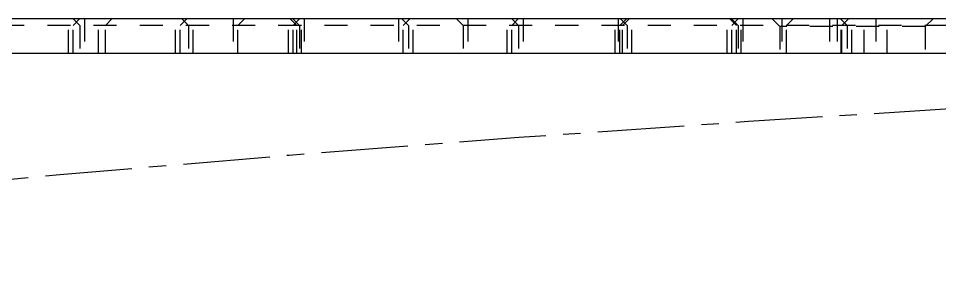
# Model space of a CAD drawing. Header units: inches. Extents: x 1246 to 1707, y -383 to -57.
# Drawn here: x 1357.53 to 1397.43, y -307.25 to -296.39 of the extents above; entities that cross this region are included whole.
import ezdxf

# ---------------------------------------------------------------- set-up
doc = ezdxf.new("R2010")
doc.units = ezdxf.units.IN
doc.header["$LTSCALE"] = 10
doc.header["$MEASUREMENT"] = 0
doc.linetypes.add('CENTER', pattern=[0.6, 0.375, -0.075, 0.075, -0.075])
doc.linetypes.add('HIDDEN', pattern=[0.2, 0.1, -0.1])
doc.layers.get('0').update_dxf_attribs({"linetype": 'CONTINUOUS'})
doc.layers.add('DEFAULT_2', color=8, linetype='HIDDEN')

msp = doc.modelspace()

# ---------------------------------------------------------------- linework, layer by layer
at = {"color": 7, "linetype": 'Continuous'}
for p, q in [((1319.631, -296.386), (1637.927, -296.386)), ((1319.631, -297.886), (1637.927, -297.886))]:
    msp.add_line(p, q, dxfattribs=at)
at = {"linetype": 'CENTER'}
msp.add_arc((1478.779, -1654.649), 1356.763, 83.263712, 96.736288, dxfattribs=at)
at = {"layer": 'DEFAULT_2', "color": 8, "linetype": 'HIDDEN'}
for p, q in [((1359.697, -297.886), (1359.697, -296.386)), ((1359.892, -296.386), (1360.192, -296.686)), ((1359.897, -296.686), (1360.197, -296.386)), ((1360.392, -296.386), (1360.392, -297.886)), ((1360.997, -297.886), (1360.997, -296.386)), ((1361.597, -296.386), (1361.297, -296.686)), ((1364.335, -297.886), (1364.335, -296.386)), ((1364.835, -296.386), (1364.535, -296.686)), ((1364.897, -296.686), (1364.597, -296.386)), ((1365.097, -297.886), (1365.097, -296.386)), ((1366.832, -296.386), (1366.832, -297.886)), ((1367.332, -296.386), (1367.032, -296.686)), ((1369.227, -297.886), (1369.227, -296.386)), ((1369.285, -296.386), (1369.585, -296.686)), ((1369.402, -296.386), (1369.702, -296.686)), ((1369.427, -296.686), (1369.727, -296.386)), ((1369.785, -297.886), (1369.785, -296.386)), ((1369.902, -296.386), (1369.902, -297.886)), ((1373.992, -296.386), (1373.992, -297.886)), ((1374.427, -296.686), (1374.127, -296.386)), ((1374.492, -296.386), (1374.192, -296.686)), ((1374.627, -297.886), (1374.627, -296.386)), ((1376.497, -296.386), (1376.797, -296.686)), ((1376.997, -296.386), (1376.997, -297.886)), ((1378.697, -297.886), (1378.697, -296.386)), ((1378.892, -296.386), (1379.192, -296.686)), ((1378.897, -296.686), (1379.197, -296.386)), ((1379.392, -296.386), (1379.392, -297.886)), ((1383.385, -297.886), (1383.385, -296.386)), ((1383.502, -296.386), (1383.502, -297.886)), ((1383.885, -296.386), (1383.585, -296.686)), ((1383.897, -296.686), (1383.597, -296.386)), ((1384.002, -296.386), (1383.702, -296.686)), ((1384.097, -297.886), (1384.097, -296.386)), ((1388.227, -297.886), (1388.227, -296.386)), ((1388.335, -296.386), (1388.635, -296.686)), ((1388.402, -296.386), (1388.702, -296.686)), ((1388.427, -296.686), (1388.727, -296.386)), ((1388.835, -297.886), (1388.835, -296.386)), ((1388.902, -296.386), (1388.902, -297.886)), ((1390.512, -296.736), (1390.162, -296.386)), ((1390.597, -296.386), (1390.597, -297.886)), ((1391.097, -296.386), (1390.797, -296.686)), ((1392.662, -296.386), (1392.662, -297.886)), ((1392.992, -296.386), (1392.992, -297.886)), ((1393.427, -296.686), (1393.127, -296.386)), ((1393.162, -297.886), (1393.162, -296.386)), ((1393.492, -296.386), (1393.192, -296.686)), ((1393.627, -297.886), (1393.627, -296.386)), ((1394.162, -297.886), (1394.162, -296.386)), ((1394.662, -296.386), (1394.662, -297.886)), ((1395.162, -297.886), (1395.162, -296.386)), ((1396.812, -296.736), (1397.162, -296.386)), ((1613.786, -296.686), (1326.897, -296.686)), ((1359.897, -297.886), (1359.897, -296.686)), ((1360.192, -296.686), (1360.192, -297.886)), ((1361.297, -297.886), (1361.297, -296.686)), ((1364.535, -297.886), (1364.535, -296.686)), ((1364.897, -296.686), (1364.897, -297.886)), ((1367.032, -297.886), (1367.032, -296.686)), ((1369.427, -297.886), (1369.427, -296.686)), ((1369.585, -297.886), (1369.585, -296.686)), ((1369.702, -296.686), (1369.702, -297.886)), ((1374.192, -297.886), (1374.192, -296.686)), ((1374.427, -296.686), (1374.427, -297.886)), ((1376.797, -296.686), (1376.797, -297.886)), ((1378.897, -297.886), (1378.897, -296.686)), ((1379.192, -296.686), (1379.192, -297.886)), ((1383.585, -297.886), (1383.585, -296.686)), ((1383.702, -297.886), (1383.702, -296.686)), ((1383.897, -296.686), (1383.897, -297.886)), ((1388.427, -297.886), (1388.427, -296.686)), ((1388.635, -297.886), (1388.635, -296.686)), ((1388.702, -296.686), (1388.702, -297.886)), ((1390.512, -296.736), (1390.512, -297.886)), ((1396.812, -296.736), (1390.512, -296.736)), ((1390.797, -297.886), (1390.797, -296.686)), ((1393.192, -297.886), (1393.192, -296.686)), ((1393.427, -296.686), (1393.427, -297.886)), ((1396.812, -296.736), (1396.812, -297.886))]:
    msp.add_line(p, q, dxfattribs=at)

doc.saveas('drawing.dxf')
